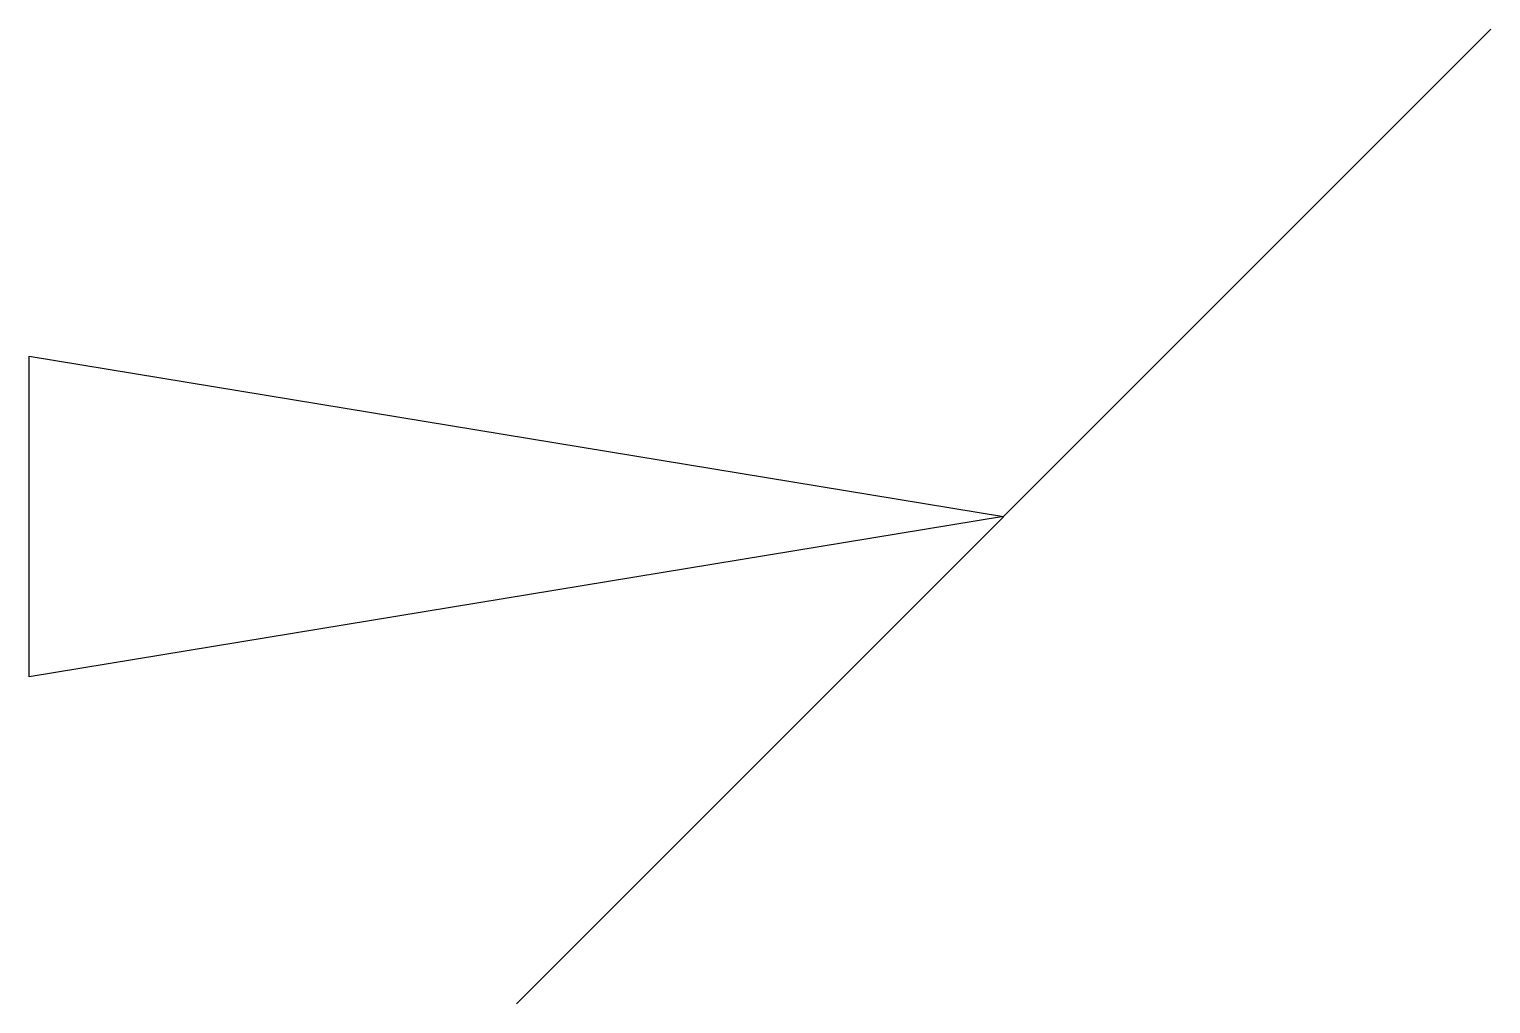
# Model space of a CAD drawing. Header units: millimetres. Extents: x -1000 to 500, y -500 to 500.
import ezdxf

# ---------------------------------------------------------------- set-up
doc = ezdxf.new("R2010")
doc.units = ezdxf.units.MM
for name, color, linetype in [('BLOCK__ARCHTICK', 7, 'CONTINUOUS'), ('BLOCK__CLOSEDBLANK', 7, 'CONTINUOUS'), ('Shape', 7, 'CONTINUOUS'), ('Shape001', 7, 'CONTINUOUS')]:
    doc.layers.add(name, color=color, linetype=linetype)

msp = doc.modelspace()

# ---------------------------------------------------------------- linework, layer by layer
at = {"layer": 'BLOCK__ARCHTICK'}
msp.add_line((-500, -500), (500, 500), dxfattribs=at)
at = {"layer": 'BLOCK__CLOSEDBLANK'}
for p, q in [((-1000, 164.4), (0, 0)), ((-1000, -164.4), (-1000, 164.4)), ((0, 0), (-1000, -164.4))]:
    msp.add_line(p, q, dxfattribs=at)
at = {"layer": 'Shape'}
msp.add_line((-500, -500), (500, 500), dxfattribs=at)
at = {"layer": 'Shape001'}
for p, q in [((-1000, 164.4), (0, 0)), ((-1000, -164.4), (-1000, 164.4)), ((0, 0), (-1000, -164.4))]:
    msp.add_line(p, q, dxfattribs=at)

doc.saveas('drawing.dxf')
